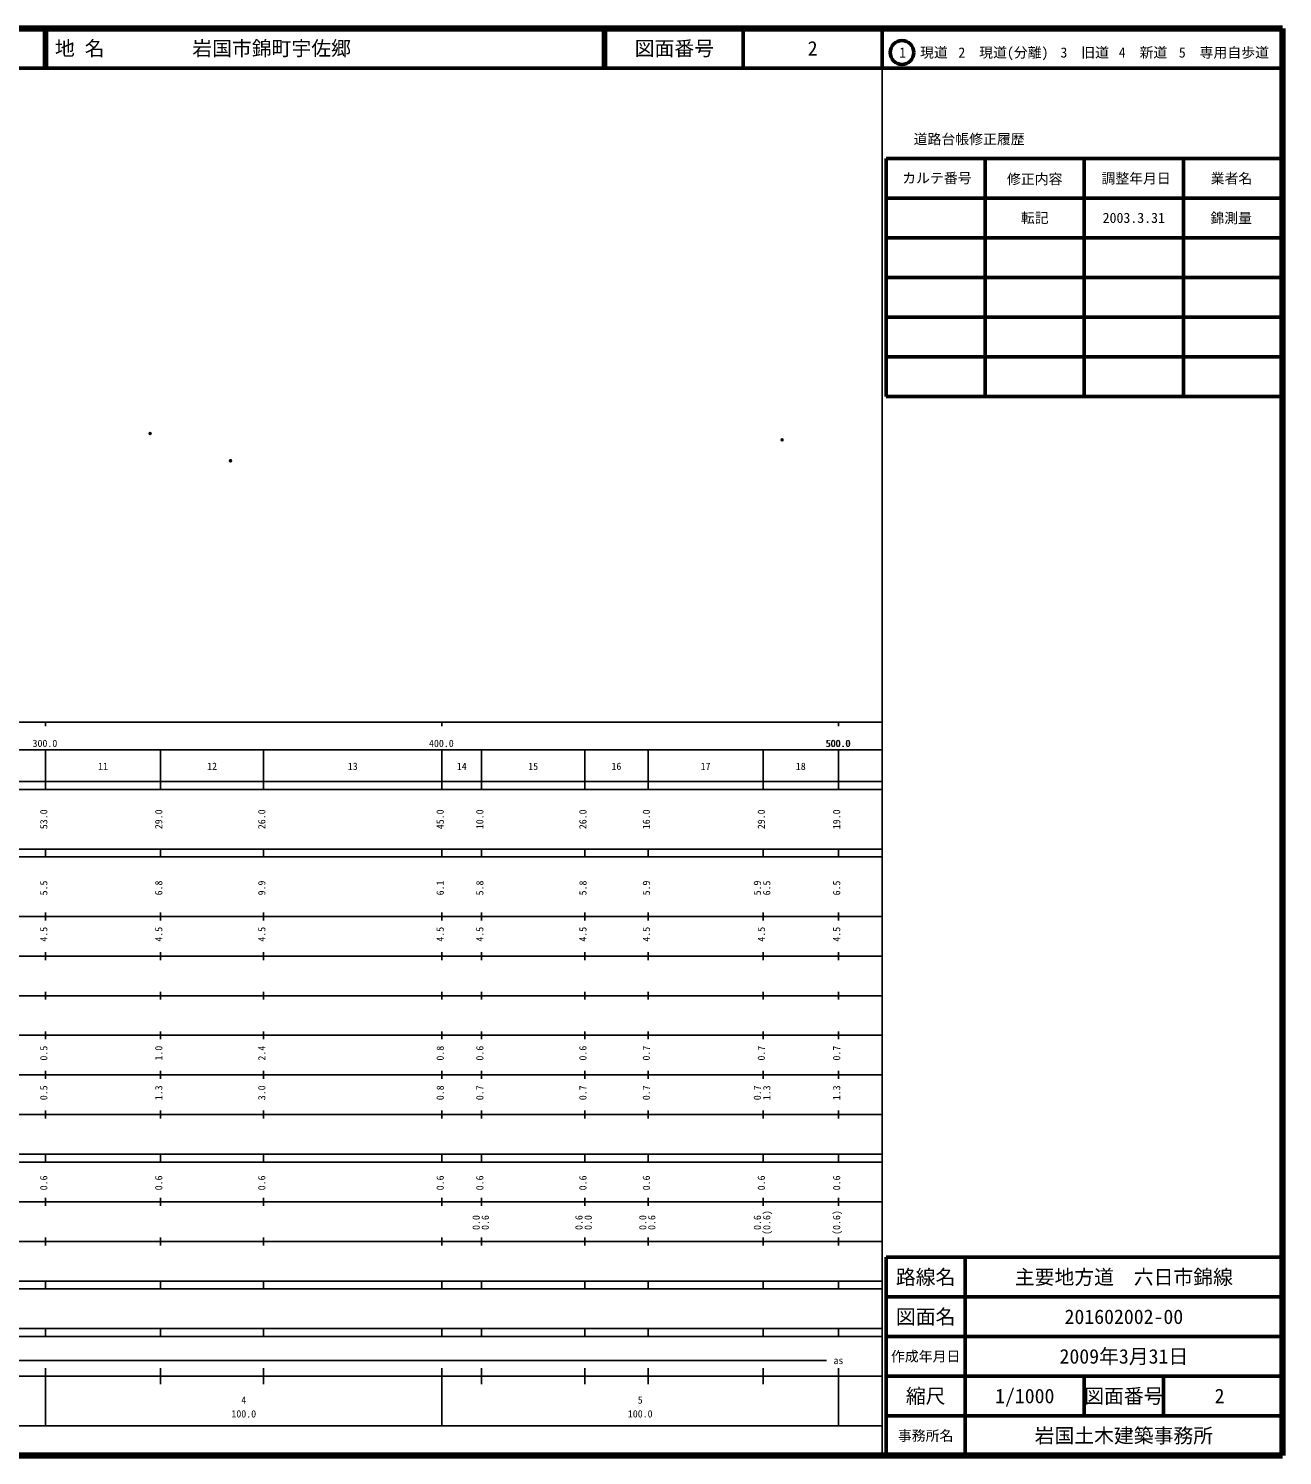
# Model space of a CAD drawing. Units: millimetres on the paper. Extents: x 40 to 680, y 20 to 380.
# Drawn here: x 363.7 to 680, y 20 to 380 of the extents above; entities that cross this region are included whole.
import ezdxf
from ezdxf.enums import TextEntityAlignment as Align

# ---------------------------------------------------------------- set-up
doc = ezdxf.new("R2010")
doc.units = ezdxf.units.MM
doc.header["$PDMODE"] = 32
doc.header["$PDSIZE"] = 0.5
doc.layers.add('M-OTRS', color=6, linetype='Continuous')
doc.layers.add('M-TTL-TXT', color=7, linetype='Continuous')
for name, color, linetype, lineweight in [('M-TTL', 2, 'Continuous', 140), ('M-TTL-BAND', 7, 'Continuous', 25), ('M-TTL-FRAM', 2, 'Continuous', 50), ('M-TTL-LINE', 7, 'Continuous', 50)]:
    doc.layers.add(name, color=color, linetype=linetype, lineweight=lineweight)
doc.styles.add('ＭＳ ゴシック', font='')
doc.styles.get('ＭＳ ゴシック').set_extended_font_data('MS Gothic')

msp = doc.modelspace()

# ---------------------------------------------------------------- linework, layer by layer
at = {"layer": 'M-OTRS'}
for p in [(394.366, 277.821), (553.784, 276.255), (414.662, 270.97)]:
    msp.add_point(p, dxfattribs=at)
at = {"layer": 'M-TTL'}
for p, q in [((680, 380), (40, 380)), ((680, 20), (680, 380)), ((40, 20), (680, 20))]:
    msp.add_line(p, q, dxfattribs=at)
at = {"layer": 'M-TTL-BAND'}
for p, q in [((579, 20), (579, 370)), ((40, 205), (579, 205)), ((368, 205), (368, 204)), ((468, 205), (468, 204)), ((568, 205), (568, 204)), ((68, 198), (579, 198)), ((368, 188), (368, 198)), ((397, 188), (397, 198)), ((423, 188), (423, 198)), ((468, 188), (468, 198)), ((478, 188), (478, 198)), ((504, 188), (504, 198)), ((520, 188), (520, 198)), ((549, 188), (549, 198)), ((568, 188), (568, 198)), ((40, 190), (579, 190)), ((40, 188), (579, 188)), ((40, 173), (579, 173)), ((368, 171), (368, 173)), ((397, 171), (397, 173)), ((423, 171), (423, 173)), ((468, 171), (468, 173)), ((478, 171), (478, 173)), ((504, 171), (504, 173)), ((520, 171), (520, 173)), ((549, 171), (549, 173)), ((568, 171), (568, 173)), ((40, 171), (579, 171)), ((40, 156), (579, 156)), ((368, 155), (368, 157)), ((397, 155), (397, 157)), ((423, 155), (423, 157)), ((468, 155), (468, 157)), ((478, 155), (478, 157)), ((504, 155), (504, 157)), ((520, 155), (520, 157)), ((549, 155), (549, 157)), ((568, 155), (568, 157)), ((46, 146), (579, 146)), ((368, 145), (368, 147)), ((397, 145), (397, 147)), ((423, 145), (423, 147)), ((468, 145), (468, 147)), ((478, 145), (478, 147)), ((504, 145), (504, 147)), ((520, 145), (520, 147)), ((549, 145), (549, 147)), ((568, 145), (568, 147)), ((368, 135), (368, 137)), ((397, 135), (397, 137)), ((423, 135), (423, 137)), ((468, 135), (468, 137)), ((478, 135), (478, 137)), ((504, 135), (504, 137)), ((520, 135), (520, 137)), ((549, 135), (549, 137)), ((568, 135), (568, 137)), ((52, 136), (579, 136)), ((46, 126), (579, 126)), ((368, 125), (368, 127)), ((397, 125), (397, 127)), ((423, 125), (423, 127)), ((468, 125), (468, 127)), ((478, 125), (478, 127)), ((504, 125), (504, 127)), ((520, 125), (520, 127)), ((549, 125), (549, 127)), ((568, 125), (568, 127)), ((52, 116), (579, 116)), ((368, 115), (368, 117)), ((397, 115), (397, 117)), ((423, 115), (423, 117)), ((468, 115), (468, 117)), ((478, 115), (478, 117)), ((504, 115), (504, 117)), ((520, 115), (520, 117)), ((549, 115), (549, 117)), ((568, 115), (568, 117)), ((46, 106), (579, 106)), ((368, 105), (368, 107)), ((397, 105), (397, 107)), ((423, 105), (423, 107)), ((468, 105), (468, 107)), ((478, 105), (478, 107)), ((504, 105), (504, 107)), ((520, 105), (520, 107)), ((549, 105), (549, 107)), ((568, 105), (568, 107)), ((40, 96), (579, 96)), ((40, 94), (579, 94)), ((368, 94), (368, 96)), ((397, 94), (397, 96)), ((423, 94), (423, 96)), ((468, 94), (468, 96)), ((478, 94), (478, 96)), ((504, 94), (504, 96)), ((520, 94), (520, 96)), ((549, 94), (549, 96)), ((568, 94), (568, 96)), ((49, 84), (579, 84)), ((368, 83), (368, 85)), ((397, 83), (397, 85)), ((423, 83), (423, 85)), ((468, 83), (468, 85)), ((478, 83), (478, 85)), ((504, 83), (504, 85)), ((520, 83), (520, 85)), ((549, 83), (549, 85)), ((568, 83), (568, 85)), ((40, 74), (579, 74)), ((368, 73), (368, 75)), ((397, 73), (397, 75)), ((423, 73), (423, 75)), ((468, 73), (468, 75)), ((478, 73), (478, 75)), ((504, 73), (504, 75)), ((520, 73), (520, 75)), ((549, 73), (549, 75)), ((568, 73), (568, 75)), ((40, 64), (579, 64)), ((40, 62), (579, 62)), ((368, 62), (368, 64)), ((397, 62), (397, 64)), ((423, 62), (423, 64)), ((468, 62), (468, 64)), ((478, 62), (478, 64)), ((504, 62), (504, 64)), ((520, 62), (520, 64)), ((549, 62), (549, 64)), ((568, 62), (568, 64)), ((40, 52), (579, 52)), ((368, 50), (368, 52)), ((397, 50), (397, 52)), ((423, 50), (423, 52)), ((468, 50), (468, 52)), ((478, 50), (478, 52)), ((504, 50), (504, 52)), ((520, 50), (520, 52)), ((549, 50), (549, 52)), ((568, 50), (568, 52)), ((40, 50), (579, 50)), ((71, 44), (565, 44)), ((40, 40), (579, 40)), ((368, 27.5), (368, 42)), ((397, 38), (397, 42)), ((423, 38), (423, 42)), ((468, 27.5), (468, 42)), ((478, 38), (478, 42)), ((504, 38), (504, 42)), ((520, 38), (520, 42)), ((549, 38), (549, 42)), ((568, 27.5), (568, 42)), ((68, 27.5), (579, 27.5))]:
    msp.add_line(p, q, dxfattribs=at)
at = {"layer": 'M-TTL-FRAM'}
for p, q in [((580, 347.197), (580, 287.197)), ((580, 347.197), (680, 347.197)), ((580, 287.197), (680, 287.197)), ((680, 70), (580, 70)), ((580, 70), (580, 20))]:
    msp.add_line(p, q, dxfattribs=at)
at = {"layer": 'M-TTL-LINE'}
for p, q in [((367.75, 380), (367.75, 370)), ((368.25, 380), (368.25, 370)), ((508.747, 380), (508.747, 370)), ((509.247, 380), (509.247, 370)), ((543.997, 380), (543.997, 370)), ((579, 380), (579, 370)), ((40, 370), (680, 370)), ((605, 347.197), (605, 287.197)), ((630, 347.197), (630, 287.197)), ((655, 347.197), (655, 287.197)), ((580, 337.197), (680, 337.197)), ((580, 327.197), (680, 327.197)), ((580, 317.197), (680, 317.197)), ((580, 307.197), (680, 307.197)), ((580, 297.197), (680, 297.197)), ((600, 70), (600, 20)), ((680, 60), (580, 60)), ((680, 50), (580, 50)), ((680, 40), (580, 40)), ((630, 40), (630, 30)), ((650, 40), (650, 30)), ((680, 30), (580, 30))]:
    msp.add_line(p, q, dxfattribs=at)
msp.add_circle((584.031, 373.958), 3, dxfattribs=at)

# ---------------------------------------------------------------- texts
at = {"layer": 'M-TTL-BAND', "style": 'ＭＳ ゴシック'}
for s, p in [('300.0', (367.844, 198.195)), ('400.0', (467.844, 198.195)), ('500.0', (567.844, 198.195)), ('500.0', (568, 198.195)), ('11', (382.5, 192.405)), ('12', (410, 192.405)), ('13', (445.5, 192.405)), ('14', (473, 192.405)), ('15', (491, 192.405)), ('16', (512, 192.405)), ('17', (534.5, 192.405)), ('18', (558.5, 192.405)), ('as', (568, 42.5)), ('4', (418, 32.523)), ('5', (518, 32.523)), ('100.0', (418, 29.033)), ('100.0', (518, 29.033))]:
    msp.add_text(s, height=1.833, dxfattribs=at).set_placement(p, align=Align.BOTTOM_CENTER)
for s, p in [('53.0', (369, 180.5)), ('29.0', (398, 180.5)), ('26.0', (424, 180.5)), ('45.0', (469, 180.5)), ('10.0', (479, 180.5)), ('26.0', (505, 180.5)), ('16.0', (521, 180.5)), ('29.0', (550, 180.5)), ('19.0', (569, 180.5)), ('5.5', (369, 163.174)), ('6.8', (398, 163.174)), ('9.9', (424, 163.174)), ('6.1', (469, 163.174)), ('5.8', (479, 163.174)), ('5.8', (505, 163.174)), ('5.9', (521, 163.174)), ('5.9', (549, 163.174)), ('6.5', (551.37, 163.174)), ('6.5', (569, 163.174)), ('4.5', (369, 151.5)), ('4.5', (398, 151.5)), ('4.5', (424, 151.5)), ('4.5', (469, 151.5)), ('4.5', (479, 151.5)), ('4.5', (505, 151.5)), ('4.5', (521, 151.5)), ('4.5', (550, 151.5)), ('4.5', (569, 151.5)), ('0.5', (369, 121.5)), ('1.0', (398, 121.5)), ('2.4', (424, 121.5)), ('0.8', (469, 121.5)), ('0.6', (479, 121.5)), ('0.6', (505, 121.5)), ('0.7', (521, 121.5)), ('0.7', (550, 121.5)), ('0.7', (569, 121.5)), ('0.5', (369, 111.5)), ('1.3', (398, 111.5)), ('3.0', (424, 111.5)), ('0.8', (469, 111.5)), ('0.7', (479, 111.5)), ('0.7', (505, 111.5)), ('0.7', (521, 111.5)), ('0.7', (549, 111.5)), ('1.3', (551.37, 111.5)), ('1.3', (569, 111.5)), ('0.6', (369, 88.764)), ('0.6', (398, 88.764)), ('0.6', (424, 88.764)), ('0.6', (469, 88.764)), ('0.6', (479, 88.764)), ('0.6', (505, 88.764)), ('0.6', (521, 88.764)), ('0.6', (550, 88.764)), ('0.6', (569, 88.764)), ('0.0', (478.081, 78.764)), ('0.6', (480.37, 78.764)), ('0.6', (504, 78.764)), ('0.0', (506.332, 78.764)), ('0.0', (520.095, 78.764)), ('0.6', (522.37, 78.764)), ('0.6', (549, 78.764)), ('(0.6)', (551.37, 78.764)), ('(0.6)', (569, 78.764))]:
    msp.add_text(s, height=1.833, rotation=90, dxfattribs=at).set_placement(p, align=Align.BOTTOM_CENTER)
at = {"layer": 'M-TTL-TXT', "style": 'ＭＳ ゴシック'}
for s, p in [('地 名', (370.38, 375)), ('岩国市錦町宇佐郷', (405.024, 375))]:
    msp.add_text(s, height=3.666, dxfattribs=at).set_placement(p, align=Align.MIDDLE_LEFT)
for s, height, p in [('図面番号', 3.666, (526.622, 375)), ('2', 3.666, (561.497, 375)), ('1\u3000現道', 2.566, (589.448, 373.958)), ('2\u3000現道(分離)', 2.566, (609.619, 373.958)), ('3\u3000旧道', 2.566, (630.121, 373.958)), ('4\u3000新道', 2.566, (644.824, 373.958)), ('5\u3000専用自歩道', 2.566, (665.228, 373.958)), ('道路台帳修正履歴', 2.566, (600.968, 352.113)), ('カルテ番号', 2.566, (592.839, 342.277)), ('修正内容', 2.566, (617.509, 342.023)), ('調整年月日', 2.566, (643.089, 342.197)), ('業者名', 2.566, (667.134, 342.197)), ('転記', 2.566, (617.5, 332.245)), ('2003.3.31', 2.566, (642.5, 332.245)), ('錦測量', 2.566, (667.077, 332.189)), ('路線名', 3.666, (590, 65)), ('路線名', 3.666, (590, 65)), ('主要地方道\u3000六日市錦線', 3.666, (640, 65)), ('図面名', 3.666, (590, 55)), ('図面名', 3.666, (590, 55)), ('201602002-00', 3.666, (640, 55)), ('2009年3月31日', 3.666, (640, 45)), ('作成年月日', 2.566, (590, 45)), ('作成年月日', 2.566, (590, 45)), ('縮尺', 3.666, (590, 35)), ('縮尺', 3.666, (590, 35)), ('1/1000', 3.666, (615, 35)), ('図面番号', 3.666, (640, 35)), ('図面番号', 3.666, (640, 35)), ('2', 3.666, (664.125, 35)), ('事務所名', 2.566, (590, 25)), ('事務所名', 2.566, (590, 25)), ('岩国土木建築事務所', 3.666, (640, 25))]:
    msp.add_text(s, height=height, dxfattribs=at).set_placement(p, align=Align.MIDDLE_CENTER)

doc.saveas('drawing.dxf')
